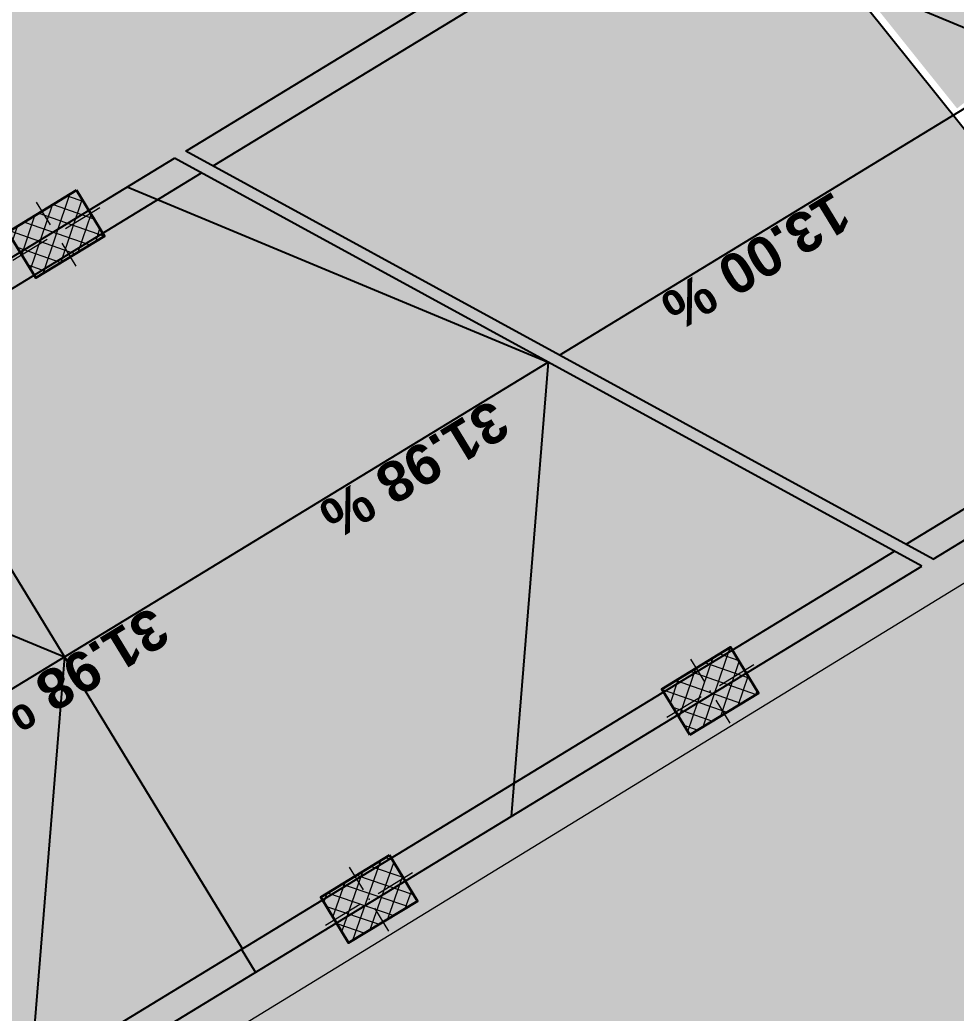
# Model space of a CAD drawing. Header units: metres. Extents: x 7511783 to 7512372, y 4692307 to 4692611.
# Drawn here: x 7511923.58 to 7511930.56, y 4692369.04 to 4692376.45 of the extents above; entities that cross this region are included whole.
import ezdxf
from ezdxf.enums import TextEntityAlignment as Align

# ---------------------------------------------------------------- set-up
doc = ezdxf.new("R2010")
doc.units = ezdxf.units.M
for name, color, linetype, lineweight in [('2D Drafting - General_Pen_No__1', 7, 'Continuous', 0), ('A - Pllaka Themel', 7, 'Continuous', 0), ('A - Pllaka Themel_Pen_No__42', 8, 'Continuous', 0), ('A - Rampa_Pen_No__42', 8, 'Continuous', 0), ('A - Shtyllat', 7, 'Continuous', 0), ('A - Shtyllat_Pen_No__1', 7, 'Continuous', 0), ('A - Shtyllat_Pen_No__7', 7, 'Continuous', 0), ('bodrum 1 garazhat projekt', 7, 'Continuous', 0), ('garazhat-netw-amiri - b1', 20, 'Continuous', 0), ('nr riregjistrim', 1, 'Continuous', 0)]:
    doc.layers.add(name, color=color, linetype=linetype, lineweight=lineweight)
for name, color, linetype, lineweight, true_color in [('2D Drafting - General_Pen_No__102', 7, 'Continuous', 0, 0xcccccc), ('A - Fill Zone_Pen_No__102', 7, 'Continuous', 0, 0xcccccc), ('A -Polyline_Pen_No__178', 7, 'Continuous', 0, 0xbda888)]:
    doc.layers.add(name, color=color, linetype=linetype, lineweight=lineweight, true_color=true_color)
doc.styles.add('GENERATED_STYLE_1', font='arial.ttf')
doc.styles.add('GENERATED_STYLE_2', font='arialbd.ttf')
doc.styles.get("Standard").update_dxf_attribs({"font": 'arial.ttf'})
pattern_1 = [(44.99999999999999, (0, 0), (-68.94290863686237, 68.94290863686243), []), (135.0000000000002, (0, 0), (68.94290863686219, 68.94290863686261), [])]

# ---------------------------------------------------------------- blocks, each defined once
blk = doc.blocks.new('Slab_5', base_point=(27099.99999994247, -19050.45703700876))
at = {"layer": 'A - Pllaka Themel_Pen_No__42', "color": 8, "linetype": 'Continuous', "lineweight": 25, "flags": 128}
blk.add_lwpolyline([(27099.99999994247, -19050.45703700876), (27099.99999994245, -53141.28956256485), (34367.48378446266, -53141.28956256485), (34572.08011014806, -54047.73212241127), (58725.51372234098, -48551.56399353077), (58577.30438397717, -47886.40318112021), (60192.66493870387, -47573.34216697118), (56976.71528492225, -33242.20353530695), (55470.262655318, -33580.37692266011), (52202.17436583389, -19050.80466526669)], close=True, dxfattribs=at)
blk = doc.blocks.new('Column_102', base_point=(47444.23691836393, -24215.77032166825))
at = {"layer": 'A - Shtyllat', "linetype": 'Continuous', "lineweight": 0, "true_color": 0x000000}
h = blk.add_hatch(dxfattribs=at)
h.set_pattern_fill('CONCRETE_BLOCK', color=18, style=0, pattern_type=2)
h.set_pattern_definition(pattern_1)
h.paths.add_polyline_path([(47724.40424185801, -23988.82039140571), (47126.98801216234, -24044.442765467), (47164.06959486986, -24442.72025193078), (47761.48582456553, -24387.09787786949)])
at = {"layer": 'A - Shtyllat_Pen_No__1', "color": 7, "linetype": 'Continuous', "lineweight": 13}
for p, q in [((47436.82060182242, -24136.11482437549), (47418.27981046867, -23936.9760811436)), ((47364.58142107118, -24223.18663820975), (47065.87330622334, -24250.99782524039)), ((47523.89241565669, -24208.35400512674), (47822.60053050453, -24180.5428180961)), ((47451.65323490544, -24295.425818961), (47470.1940262592, -24494.56456219289))]:
    blk.add_line(p, q, dxfattribs=at)
blk.add_point((47444.23691836393, -24215.77032166825), dxfattribs=at)
at = {"layer": 'A - Shtyllat_Pen_No__7', "color": 7, "linetype": 'Continuous', "lineweight": 35, "flags": 128}
blk.add_lwpolyline([(47724.40424185801, -23988.82039140571), (47126.98801216234, -24044.442765467), (47164.06959486986, -24442.72025193078), (47761.48582456553, -24387.09787786949)], close=True, dxfattribs=at)
blk = doc.blocks.new('Column_103', base_point=(47362.57033581177, -29697.51576794752))
at = {"layer": 'A - Shtyllat', "linetype": 'Continuous', "lineweight": 0, "true_color": 0x000000}
h = blk.add_hatch(dxfattribs=at)
h.set_pattern_fill('CONCRETE_BLOCK', color=18, style=0, pattern_type=2)
h.set_pattern_definition(pattern_1)
h.paths.add_polyline_path([(47642.73765930584, -29470.56583768499), (47045.32142961018, -29526.18821174627), (47082.40301231769, -29924.46569821005), (47679.81924201336, -29868.84332414877)])
at = {"layer": 'A - Shtyllat_Pen_No__1', "color": 7, "linetype": 'Continuous', "lineweight": 13}
for p, q in [((47355.15401927027, -29617.86027065476), (47336.6132279165, -29418.72152742288)), ((47282.91483851901, -29704.93208448902), (46984.20672367118, -29732.74327151966)), ((47442.22583310452, -29690.09945140601), (47740.93394795236, -29662.28826437537)), ((47369.98665235327, -29777.17126524027), (47388.52744370703, -29976.31000847216))]:
    blk.add_line(p, q, dxfattribs=at)
blk.add_point((47362.57033581177, -29697.51576794752), dxfattribs=at)
at = {"layer": 'A - Shtyllat_Pen_No__7', "color": 7, "linetype": 'Continuous', "lineweight": 35, "flags": 128}
blk.add_lwpolyline([(47642.73765930584, -29470.56583768499), (47045.32142961018, -29526.18821174627), (47082.40301231769, -29924.46569821005), (47679.81924201336, -29868.84332414877)], close=True, dxfattribs=at)
blk = doc.blocks.new('Column_140', base_point=(50330.6113011195, -29421.17663185534))
at = {"layer": 'A - Shtyllat', "linetype": 'Continuous', "lineweight": 0, "true_color": 0x000000}
h = blk.add_hatch(dxfattribs=at)
h.set_pattern_fill('CONCRETE_BLOCK', color=18, style=0, pattern_type=2)
h.set_pattern_definition(pattern_1)
h.paths.add_polyline_path([(50050.44397762544, -29648.12656211787), (50647.8602073211, -29592.50418805658), (50610.77862461357, -29194.22670159281), (50013.3623949179, -29249.84907565409)])
at = {"layer": 'A - Shtyllat_Pen_No__1', "color": 7, "linetype": 'Continuous', "lineweight": 13}
for p, q in [((50323.194984578, -29341.52113456258), (50304.65419322424, -29142.3823913307)), ((50410.26679841226, -29413.76031531383), (50708.97491326009, -29385.94912828319)), ((50250.95580382675, -29428.59294839684), (49952.24768897892, -29456.40413542749)), ((50338.02761766101, -29500.83212914809), (50356.56840901477, -29699.97087237998))]:
    blk.add_line(p, q, dxfattribs=at)
blk.add_point((50330.6113011195, -29421.17663185534), dxfattribs=at)
at = {"layer": 'A - Shtyllat_Pen_No__7', "color": 7, "linetype": 'Continuous', "lineweight": 35, "flags": 128}
blk.add_lwpolyline([(50050.44397762544, -29648.12656211787), (50647.8602073211, -29592.50418805658), (50610.77862461357, -29194.22670159281), (50013.3623949179, -29249.84907565409)], close=True, dxfattribs=at)
blk = doc.blocks.new('Straight Ramp 22')
at = {"layer": 'A - Rampa_Pen_No__42', "color": 8, "linetype": 'Continuous', "lineweight": 25}
for p, q in [((0, 2750), (10312.71324024272, 2750)), ((4500, 0), (2500, 2750)), ((4492, 2750), (4492, 2550)), ((8724.999999971245, 0), (6724.999999971245, 2750)), ((10312.71324024272, 2750), (7137.286759699775, -2750)), ((10412.71324024272, 2750), (7237.286759699776, -2750)), ((10412.71324024272, 2750), (17549.99999994249, 2750)), ((0, 2550), (10197.24318640479, 2550)), ((0, 2550), (10197.24318640479, 2550)), ((4500, 2550), (4500, -2550)), ((10297.24318640479, 2550), (17549.99999994249, 2550)), ((10297.24318640479, 2550), (17549.99999994249, 2550)), ((0, 0), (8724.999999971245, 0)), ((2500, -2750), (4500, 0)), ((6724.999999971245, -2750), (8724.999999971245, 0)), ((8824.999999971247, 0), (17549.99999994249, 0)), ((11049.99999994249, -2750), (13049.99999994249, 0)), ((0, -2550), (7252.756813537701, -2550)), ((0, -2550), (7252.756813537701, -2550)), ((7352.756813537701, -2550), (17549.99999994249, -2550)), ((7352.756813537701, -2550), (17549.99999994249, -2550)), ((0, -2750), (7137.286759699775, -2750)), ((7237.286759699776, -2750), (17549.99999994249, -2750))]:
    blk.add_line(p, q, dxfattribs=at)
blk.add_point((4484, 2550), dxfattribs=at)
at = {"layer": 'A - Rampa_Pen_No__42', "color": 8, "linetype": 'Continuous', "lineweight": 25, "style": 'GENERATED_STYLE_1'}
for tag, p in [('ascentPercentage_0', (2250, 188.4778571428572)), ('percentage_0', (6637.499999985624, 188.4778571428572)), ('percentage_1', (10912.49999995687, 188.4778571428572)), ('ascentPercentage_1', (15299.99999994249, 188.4778571428572))]:
    blk.add_attdef(tag, text='', height=300, dxfattribs=at).set_placement(p, align=Align.MIDDLE_CENTER)
blk = doc.blocks.new('A$C75F44AD6')
at = {"layer": '2D Drafting - General_Pen_No__102', "linetype": 'Continuous', "lineweight": 0, "true_color": 0x333333}
blk.add_hatch(color=250, dxfattribs=at).paths.add_polyline_path([(30866.49147692894, 20685.62517982554), (38133.98080086183, 20685.55905194554), (38338.57712654723, 19779.11649209911), (62491.99361482709, 25275.28072439469), (62343.80140037634, 25940.44543339017), (63959.16195510304, 26253.50644753921), (60743.21230132142, 40584.64507920343), (59236.75967171717, 40246.47169185027), (55968.67138223306, 54776.0439492437), (30866.49147692894, 54776.0439492437)])
at = {"layer": 'A - Fill Zone_Pen_No__102', "linetype": 'Continuous', "lineweight": 0, "true_color": 0xf2f2f2}
blk.add_hatch(color=7, dxfattribs=at).paths.add_polyline_path([(65544.05316191955, 49271.51437860793), (57659.81515267339, 47502.39896718477), (57041.30329520075, 50258.85830520627), (64925.54130444695, 52027.97371662942)])
at = {"layer": '2D Drafting - General_Pen_No__1', "color": 7, "linetype": 'Continuous', "lineweight": 13, "flags": 128}
blk.add_lwpolyline([(30866.49147692894, 20685.62517982554), (38133.98080086183, 20685.55905194554), (38338.57712654723, 19779.11649209911), (62491.99361482709, 25275.28072439469), (62343.80140037634, 25940.44543339017), (63959.16195510304, 26253.50644753921), (60743.21230132142, 40584.64507920343), (59236.75967171717, 40246.47169185027), (55968.67138223306, 54776.0439492437), (30866.49147692894, 54776.0439492437)], close=True, dxfattribs=at)
at = {"layer": 'A -Polyline_Pen_No__178', "color": 43, "linetype": 'Continuous', "lineweight": 15, "true_color": 0xbda888}
blk.add_lwpolyline([(45618.05945830473, 43916.51530439412), (42361.43225675869, 43585.55912197957), (41866.50117097786, 43585.56597604841, 0.414213562373095), (41666.49840129069, 43385.56874577393), (41666.49563158435, 43185.56874579312, 0.4142135623730951), (41866.49286185883, 42985.56597610595), (42371.25035790677, 42985.55898595576), (57775.46557075037, 44454.3785747712)], format="xyb", dxfattribs=at)
at = {"layer": 'A - Pllaka Themel', "color": 8, "linetype": 'Continuous', "lineweight": 25}
blk.add_blockref('Slab_5', (30866.49701634163, 54776.39157750162), dxfattribs=at)
at = {"layer": 'A - Rampa_Pen_No__42', "color": 8, "linetype": 'Continuous', "lineweight": 25}
ref = blk.add_blockref('Straight Ramp 22', (45400.59797646479, 46333.0239517334), dxfattribs=dict(at, xscale=-1, zscale=1000, rotation=185.3191829651347))
ref.add_attrib('iCalculationMethod_1', '13.00 %', dxfattribs={"color": 8, "linetype": 'Continuous', "lineweight": 25, "height": 300, "rotation": 185.3191829651348, "style": 'GENERATED_STYLE_2'}).set_placement((55812.79998783658, 47136.59275108473), align=Align.MIDDLE_CENTER)
ref.add_attrib('percentage', '31.98 %', dxfattribs={"color": 8, "linetype": 'Continuous', "lineweight": 25, "height": 300, "rotation": 185.3191829651347, "style": 'GENERATED_STYLE_2'}).set_placement((49882.86574851756, 46584.48685903983), align=Align.MIDDLE_CENTER)
ref.add_attrib('percentage_1', '31.98 %', dxfattribs={"color": 8, "linetype": 'Continuous', "lineweight": 25, "height": 300, "rotation": 185.3191829651347, "style": 'GENERATED_STYLE_2'}).set_placement((52840.46152523746, 46859.85349696763), align=Align.MIDDLE_CENTER)
at = {"layer": 'A - Shtyllat', "color": 7, "lineweight": 35}
for name, p in [('Column_102', (51210.7339347631, 49611.07829284214)), ('Column_140', (54097.10831751867, 44405.67198265504)), ('Column_103', (51129.06735221094, 44129.33284656286))]:
    blk.add_blockref(name, p, dxfattribs=at)

msp = doc.modelspace()

# ---------------------------------------------------------------- linework, layer by layer
at = {"layer": 'garazhat-netw-amiri - b1'}
msp.add_circle((7511922.380949955, 4692382.212120954), 75.36126493235138, dxfattribs=at)

# ---------------------------------------------------------------- block references
at = {"layer": 'bodrum 1 garazhat projekt', "xscale": 0.001, "yscale": 0.001, "zscale": 0.001, "rotation": 26.04535599708318}
msp.add_blockref('A$C75F44AD6', (7511899.624007692, 4692307.794563157), dxfattribs=at)

# ---------------------------------------------------------------- texts
at = {"layer": 'nr riregjistrim'}
msp.add_text('713-6', height=1.9, dxfattribs=at).set_placement((7511917.600238155, 4692369.951949004))

doc.saveas('drawing.dxf')
